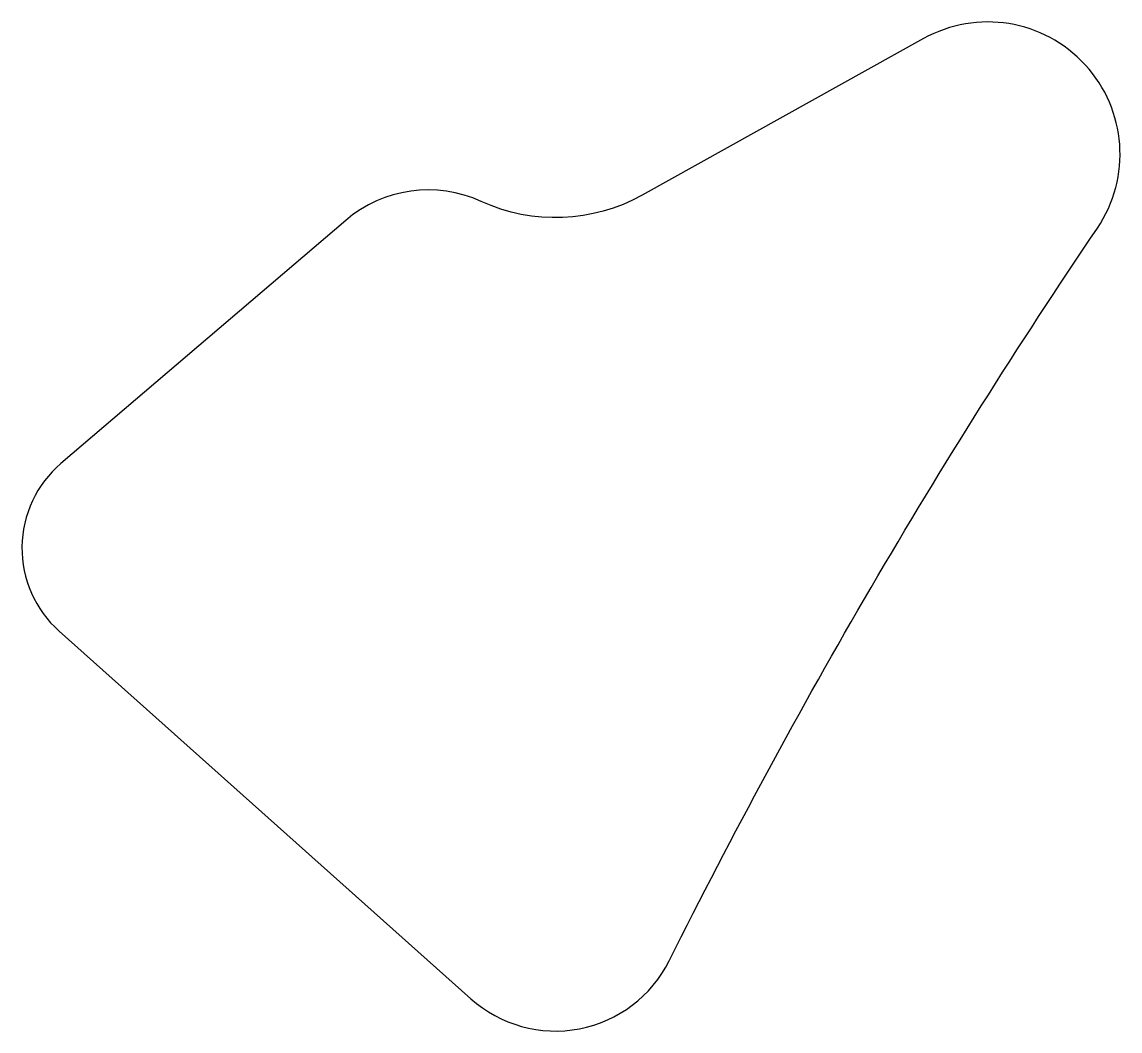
# Model space of a CAD drawing. Header units: inches. Extents: x 0.48 to 4.8, y 1.58 to 5.55.
import ezdxf

# ---------------------------------------------------------------- set-up
doc = ezdxf.new("R2010")
doc.units = ezdxf.units.IN
doc.header["$MEASUREMENT"] = 0

msp = doc.modelspace()

# ---------------------------------------------------------------- linework, layer by layer
msp.add_lwpolyline([(4.0248, 5.4796), (2.9181, 4.8637, -0.238814), (2.286, 4.8389, 0.292052), (1.753, 4.7646), (0.6332, 3.8084, 0.454265), (0.6259, 3.1487), (2.2446, 1.7024, 0.494597), (3.0251, 1.8521, -0.032977), (4.7085, 4.734, 0.789529)], format="xyb", close=True)

doc.saveas('drawing.dxf')
